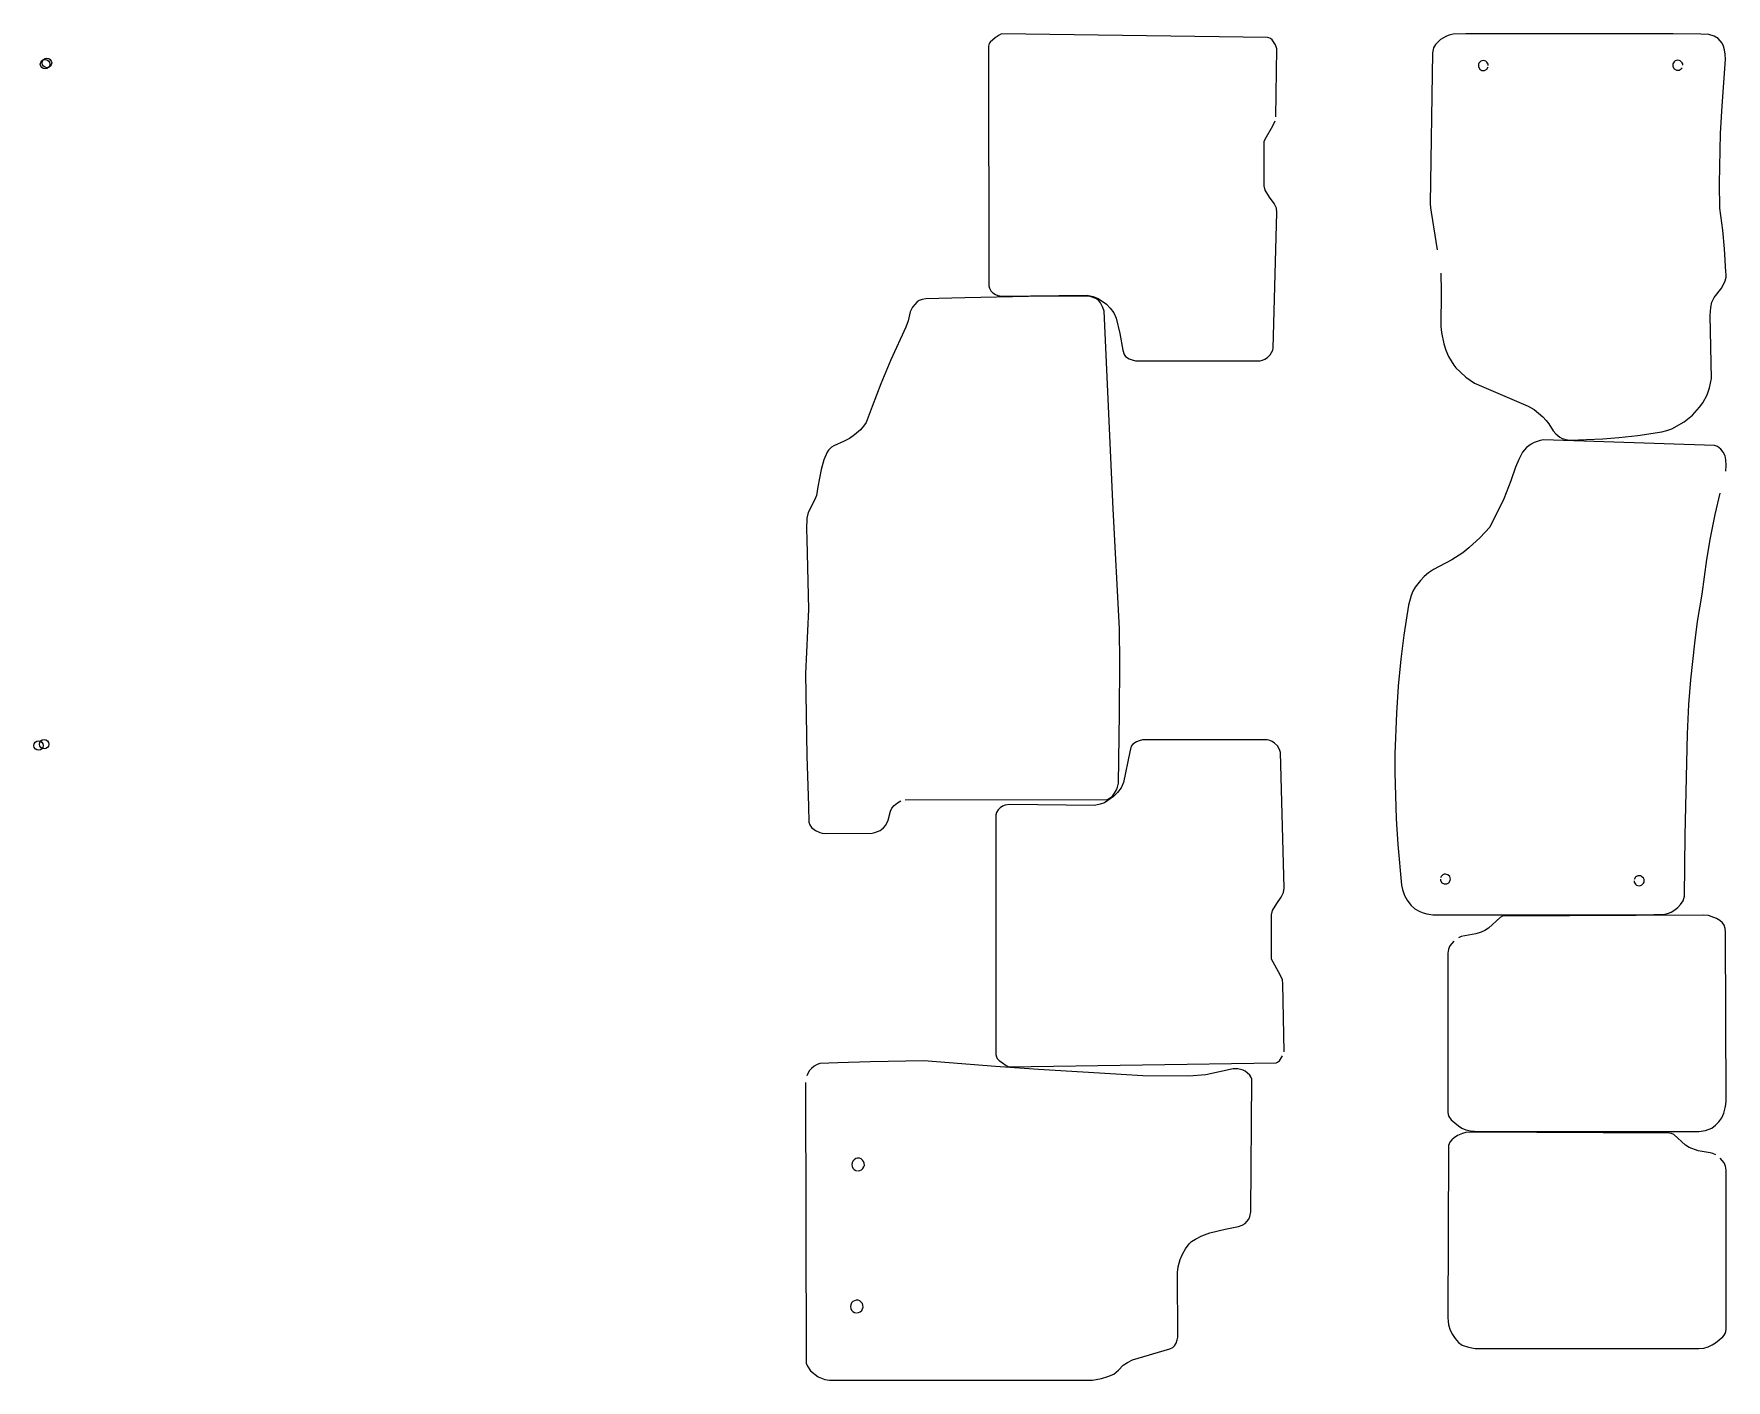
# Model space of a CAD drawing. Header units: metres. Extents: x 643 to 3155, y 1 to 1999.
import ezdxf

# ---------------------------------------------------------------- set-up
doc = ezdxf.new("R2010")
doc.units = ezdxf.units.M

msp = doc.modelspace()

# ---------------------------------------------------------------- linework, layer by layer
for points in [[(2486.5, 1876), (2488.3, 1976.7), (2486.1, 1982.8), (2481.2, 1990), (2478.6, 1992.1), (2476.4, 1993.2), (2474.1, 1993.5), (2079.6, 1999), (2075.8, 1997.1), (2070, 1993.2), (2062.5, 1986.6), (2061.3, 1984.5), (2060.1, 1980.9), (2060.4, 1625.1), (2061.4, 1621.6), (2063.7, 1617.8), (2066.7, 1614.5), (2070.4, 1612.1), (2074, 1610.5), (2080.5, 1609.8), (2206.6, 1611.2), (2215.3, 1609.3), (2223, 1606.1), (2235.1, 1598), (2240.7, 1592), (2246.2, 1585.1), (2249.9, 1577.2), (2254.9, 1554.5), (2259.6, 1529.6), (2261.3, 1523.2), (2263.5, 1520.4), (2269, 1516.7), (2273.3, 1515), (2278.2, 1513.7), (2463.3, 1513.6), (2466.9, 1514.5), (2470.4, 1516.1), (2474.2, 1518.8), (2478.2, 1522.6), (2480.3, 1526), (2482, 1529.5), (2482.8, 1532.5), (2488.1, 1734.1), (2487.5, 1740.3), (2484.1, 1747.2), (2477.4, 1756.5), (2470.8, 1767.2), (2469.3, 1773.6), (2469.4, 1839.4), (2470.8, 1842.5), (2482.2, 1862.4), (2485.7, 1870.1)], [(2731.7, 1643.9), (2732.1, 1616.6), (2731.5, 1564.9), (2732.5, 1556), (2736, 1538.8), (2739.1, 1529.4), (2742.9, 1520.2), (2750.8, 1507.5), (2754.1, 1503.4), (2760.7, 1496.8), (2768.8, 1489.7), (2781.5, 1480.6), (2861, 1446.3), (2870.4, 1441.5), (2882.9, 1430.8), (2888.2, 1425), (2891.8, 1420.1), (2898.4, 1410), (2902.4, 1405.4), (2908.3, 1400.3), (2911.8, 1398.3), (2918.9, 1396.3), (2923.8, 1396), (2947.9, 1396.8), (2972, 1398), (2995.9, 1399.8), (3024.2, 1402.9), (3059.9, 1408.2), (3067.3, 1410.2), (3074.4, 1412.8), (3092.9, 1423.2), (3105.1, 1433.1), (3115.8, 1444.8), (3120.6, 1451.4), (3127.2, 1463.3), (3130.5, 1473.7), (3133.6, 1487.4), (3131.5, 1581.2), (3132.3, 1593.1), (3134.1, 1601), (3137.4, 1607.8), (3148.5, 1622.3), (3153.9, 1632.7), (3155.1, 1638.1), (3155.1, 1641.9), (3154.6, 1645.7), (3152.8, 1679.8), (3150.1, 1707.9), (3145.8, 1740.4), (3145.2, 1777), (3146.8, 1851.2), (3149.1, 1892.1), (3154.1, 1960.9), (3153.9, 1969), (3152.9, 1975.1), (3151.3, 1980.7), (3149.1, 1985), (3143.2, 1991.9), (3137.4, 1995.4), (3129.5, 1998), (3117.4, 1998.7), (3076.7, 1999), (2768.8, 1999), (2750, 1998.5), (2743.9, 1997.2), (2740.1, 1995.7), (2731.2, 1990.6), (2723.6, 1983), (2720.8, 1978.2), (2719, 1970.6), (2715.7, 1747), (2716.2, 1740.7), (2717.5, 1734.6), (2726.1, 1678.5)], [(3090.9, 1952.3), (3090.6, 1954.3), (3089.9, 1956.1), (3087.1, 1958.9), (3085.3, 1959.6), (3083.3, 1959.9), (3081.2, 1959.6), (3079.5, 1958.9), (3077.9, 1957.6), (3076.2, 1954.3), (3076.2, 1950.5), (3077.9, 1946.9), (3081.2, 1945.2), (3083.3, 1944.9), (3085.3, 1945.2), (3088.6, 1946.9), (3089.9, 1948.5)], [(2802.1, 1951.8), (2801.8, 1953.8), (2800.1, 1957.1), (2798.5, 1958.4), (2794.7, 1959.4), (2792.7, 1959.1), (2790.9, 1958.4), (2788.1, 1955.6), (2787.4, 1953.8), (2787.4, 1950), (2789.4, 1946.4), (2792.7, 1944.6), (2796.5, 1944.6), (2800.1, 1946.4), (2801.8, 1950)], [(1936.3, 862.4), (2236.5, 862.5), (2239.5, 864.1), (2244.3, 867.9), (2247.3, 872), (2250.3, 877.3), (2251.7, 881.1), (2253, 887), (2254.8, 990.2), (2255, 1065.6), (2254.8, 1115.8), (2245.4, 1294.2), (2231.8, 1587.5), (2230, 1592.9), (2226.3, 1599.7), (2223.2, 1603.7), (2219.4, 1606.4), (2210.9, 1609.3), (2203.9, 1609.9), (2119.5, 1609.3), (2025.2, 1607.4), (1967.1, 1605.8), (1961.6, 1605), (1957, 1603.3), (1954.3, 1601.2), (1947.5, 1593.6), (1943.9, 1586.3), (1940.7, 1573.1), (1937.3, 1563.9), (1915.4, 1515.3), (1900.4, 1479.8), (1887.3, 1445.9), (1878.6, 1422.4), (1874.6, 1416.6), (1869.9, 1411.4), (1861.2, 1403.7), (1853.6, 1398.5), (1846.1, 1394.5), (1830.7, 1387.6), (1827.3, 1385.6), (1822.8, 1381.3), (1820.6, 1378), (1815.8, 1367), (1811.9, 1352.5), (1806.9, 1326.7), (1804.6, 1314), (1801.8, 1306.8), (1792.6, 1288.8), (1790.7, 1280.4), (1790, 1263.8), (1790.3, 1248.9), (1792.8, 1144.7), (1788.7, 1049.8), (1790.6, 927.6), (1792.7, 852.7), (1793.6, 828.9), (1794.7, 825.3), (1797.5, 821.1), (1803.3, 816.7), (1809.8, 813.6), (1813.1, 812.8), (1817.7, 812.4), (1887.3, 812.8), (1891.5, 813.6), (1899.1, 816.6), (1904.3, 820.5), (1907.5, 824.4), (1911.4, 832.1), (1914.8, 845.4), (1916.8, 849.8), (1920, 853.7), (1925, 857.7), (1930, 860.6)], [(3154.6, 1350), (3155.1, 1358.9), (3154.9, 1366.6), (3153.6, 1372.7), (3150.8, 1378), (3147.3, 1382.6), (3142.2, 1386.6), (3137.9, 1388.1), (2884.1, 1396.3), (2879.3, 1395.5), (2874.5, 1394.2), (2870.2, 1392.5), (2865.8, 1389.9), (2859, 1385.1), (2855.7, 1381.8), (2852.9, 1378.2), (2847.3, 1367.3), (2842.5, 1356.1), (2835.4, 1335.8), (2824.9, 1308.9), (2804.1, 1267), (2790.2, 1251.7), (2773.4, 1236), (2764.2, 1228.6), (2747.7, 1218.2), (2720.6, 1204), (2713.2, 1198.9), (2707.1, 1193.6), (2701.5, 1187.7), (2693.4, 1177.8), (2690.1, 1171.7), (2687.5, 1165.6), (2683.5, 1150.9), (2676.7, 1106.6), (2672.3, 1071.2), (2668.5, 1031), (2665.7, 990.9), (2663.3, 930.4), (2663.4, 902.8), (2665.4, 833.9), (2668, 796.1), (2673.3, 735.6), (2674.6, 729.3), (2677.6, 720.1), (2681.7, 713.3), (2687.3, 705.9), (2693.1, 700.6), (2700.2, 696.5), (2705.6, 694.5), (2710.9, 693.2), (2719.8, 691.7), (2725.9, 691.4), (2742.1, 691.7), (3030.9, 691.7), (3064.5, 692.7), (3069.6, 694), (3073.4, 695.5), (3077.7, 698), (3083.5, 702.3), (3087.6, 706.7), (3091.1, 712.3), (3093.4, 719.4), (3094.4, 809.3), (3097.7, 960.4), (3099.6, 1003.7), (3102.6, 1040.4), (3108.5, 1094.8), (3112.7, 1126.8), (3119.3, 1167.7), (3126.3, 1218.9), (3132, 1251.2), (3138.9, 1285.5), (3146.3, 1317.5)], [(2499, 488.4), (2497.2, 589.1), (2496.4, 595), (2492.9, 602.7), (2480.1, 625.6), (2480, 691.4), (2481.5, 697.8), (2488.1, 708.5), (2494.8, 717.9), (2498.2, 724.7), (2498.8, 730.9), (2493.5, 932.5), (2492.7, 935.5), (2491, 939.1), (2488.9, 942.5), (2484.9, 946.2), (2481.1, 948.9), (2477.6, 950.5), (2474, 951.4), (2288.9, 951.3), (2284, 950), (2279.7, 948.4), (2274.2, 944.6), (2272, 941.8), (2269.9, 933.5), (2260.6, 887.9), (2256.9, 879.9), (2251.4, 873.1), (2245.8, 867), (2232.1, 858), (2226, 855.7), (2217.3, 853.8), (2091.2, 855.2), (2084.7, 854.5), (2081.1, 852.9), (2077.4, 850.6), (2074.4, 847.2), (2072.1, 843.4), (2071.1, 840), (2070.8, 484.1), (2072, 480.6), (2073.2, 478.4), (2076, 475.6), (2080.7, 471.8), (2086.5, 467.9), (2090.3, 466), (2487.1, 471.8), (2489.3, 472.9), (2491.9, 475), (2496.8, 482.3)], [(2731, 744.5), (2731.2, 742.7), (2733.3, 739.2), (2736.6, 737.4), (2740.4, 737.4), (2743.7, 739.2), (2745.7, 742.7), (2746, 744.5), (2745.7, 746.5), (2744.9, 748.3), (2742.1, 751.1), (2738.6, 752.1), (2736.6, 751.9), (2734.8, 751.1), (2732, 748.3), (2731.2, 746.5)], [(3018.5, 742.2), (3018.8, 740.2), (3020.5, 736.9), (3022.1, 735.6), (3023.8, 734.9), (3025.9, 734.6), (3027.9, 734.9), (3029.7, 735.6), (3032.5, 738.4), (3033.2, 740.2), (3033.2, 744), (3032.5, 745.8), (3029.7, 748.6), (3027.9, 749.3), (3025.9, 749.6), (3023.8, 749.3), (3022.1, 748.6), (3020.5, 747.3), (3018.8, 744)], [(2751, 652.6), (2744.9, 645.5), (2743.2, 640.7), (2742.1, 634.6), (2742.1, 398.9), (2742.7, 395.1), (2743.7, 392.3), (2747, 387.4), (2757.9, 378.5), (2762.7, 375.2), (2768.6, 372.4), (2775.4, 370.9), (2787.9, 370.2), (3114.5, 370.2), (3124.4, 371.7), (3133.8, 375), (3139.4, 379.3), (3144.5, 384.6), (3148.5, 390.5), (3151.6, 397.3), (3153.9, 405), (3154.9, 410.3), (3155.1, 415.6), (3154.4, 665.8), (3153.9, 671.4), (3152.1, 676.2), (3149.6, 679.8), (3145.8, 683.1), (3140.9, 685.9), (3128.7, 690.5), (3121.1, 691.2), (2823.2, 689.4), (2819.9, 687.4), (2802.6, 671.7), (2797, 668.1), (2791.4, 665.8), (2783.8, 663.3), (2761.7, 659.5), (2757.6, 657.4)], [(1788.7, 442.8), (1789.4, 26.1), (1791.3, 21.9), (1795.7, 14.9), (1807.3, 5.8), (1817.2, 2), (1823.9, 1), (2214.6, 1.2), (2227.9, 3.4), (2237.1, 6.3), (2246.1, 10.1), (2253.2, 15.8), (2260.1, 23.2), (2266.3, 27.2), (2273.8, 31.1), (2329.5, 47.4), (2333.8, 49.4), (2336.4, 52), (2338.6, 55.8), (2340.4, 60.7), (2341, 64.8), (2340.5, 161), (2341.8, 169.4), (2344.8, 180.2), (2348.2, 188), (2352.8, 196.1), (2358.1, 203.2), (2361.7, 206.7), (2367.3, 210.1), (2376.9, 215.3), (2388.5, 219.4), (2411.3, 225.1), (2431.1, 228.9), (2436.9, 230.8), (2441, 233.3), (2446.8, 239.7), (2448.2, 243.7), (2449.4, 250.6), (2450.8, 447.6), (2449.8, 451), (2447.9, 453.4), (2441.2, 459.4), (2438, 461), (2430.2, 463), (2423.3, 463.2), (2382.8, 454), (2357.4, 452), (2289.3, 452.8), (2224.7, 456.7), (2134.5, 461.8), (2070.7, 466.5), (1964.3, 474.9), (1884.4, 473.5), (1836.5, 472), (1809.6, 470.9), (1805.6, 469.6), (1801.3, 466.9), (1797.2, 463.5), (1794, 459.8), (1790.3, 452.7)], [(3139.7, 335.4), (3135.6, 337.2), (3131.3, 338.2), (3113.5, 341.3), (3100.3, 346.1), (3094.7, 349.7), (3077.4, 365.4), (3074.1, 367.2), (3070.8, 367.7), (2776.2, 369.2), (2768.6, 368.5), (2763.7, 366.9), (2756.1, 363.9), (2751.3, 360.8), (2747.7, 357.8), (2744.9, 354.2), (2743.2, 349.4), (2742.9, 343.8), (2742.1, 93.6), (2742.4, 88.3), (2743.2, 83), (2745.4, 75.3), (2748.7, 68.5), (2752.8, 62.6), (2757.9, 57.1), (2763.2, 53), (2772.9, 49.7), (2782.8, 47.9), (3114.5, 48.2), (3121.9, 48.7), (3128.5, 50.4), (3134.3, 53.2), (3139.4, 56.5), (3150.1, 65.4), (3152.1, 67.7), (3153.6, 70.3), (3154.6, 73.1), (3155.1, 76.6), (3155.1, 312.6), (3154.1, 318.4), (3152.4, 323.5), (3146.3, 330.6)], [(1866.6, 311.6), (1869.3, 312), (1871.8, 313.1), (1873.8, 315), (1875.2, 317.4), (1875.9, 320), (1875.7, 322.8), (1874.8, 325.4), (1873.2, 327.6), (1871, 329.3), (1868.4, 330.2), (1865.7, 330.3), (1863.1, 329.7), (1860.7, 328.2), (1858.9, 326.2), (1857.7, 323.7), (1857.3, 321), (1857.7, 318.2), (1858.9, 315.7), (1860.7, 313.7), (1863.1, 312.3), (1865.7, 311.6)], [(1864.7, 100.8), (1867.4, 101.2), (1869.8, 102.4), (1871.9, 104.3), (1873.3, 106.6), (1873.9, 109.3), (1873.8, 112.1), (1872.9, 114.7), (1871.3, 116.9), (1869.1, 118.5), (1866.5, 119.5), (1863.8, 119.6), (1861.1, 118.9), (1858.8, 117.5), (1856.9, 115.5), (1855.8, 113), (1855.4, 110.2), (1855.8, 107.5), (1856.9, 105), (1858.8, 103), (1861.1, 101.6), (1863.8, 100.9)]]:
    msp.add_lwpolyline(points)
for centre in [(659.6, 1953.9), (662.5, 1955.8), (650, 942.8), (658.3, 944.8)]:
    msp.add_circle(centre, 7)

doc.saveas('drawing.dxf')
